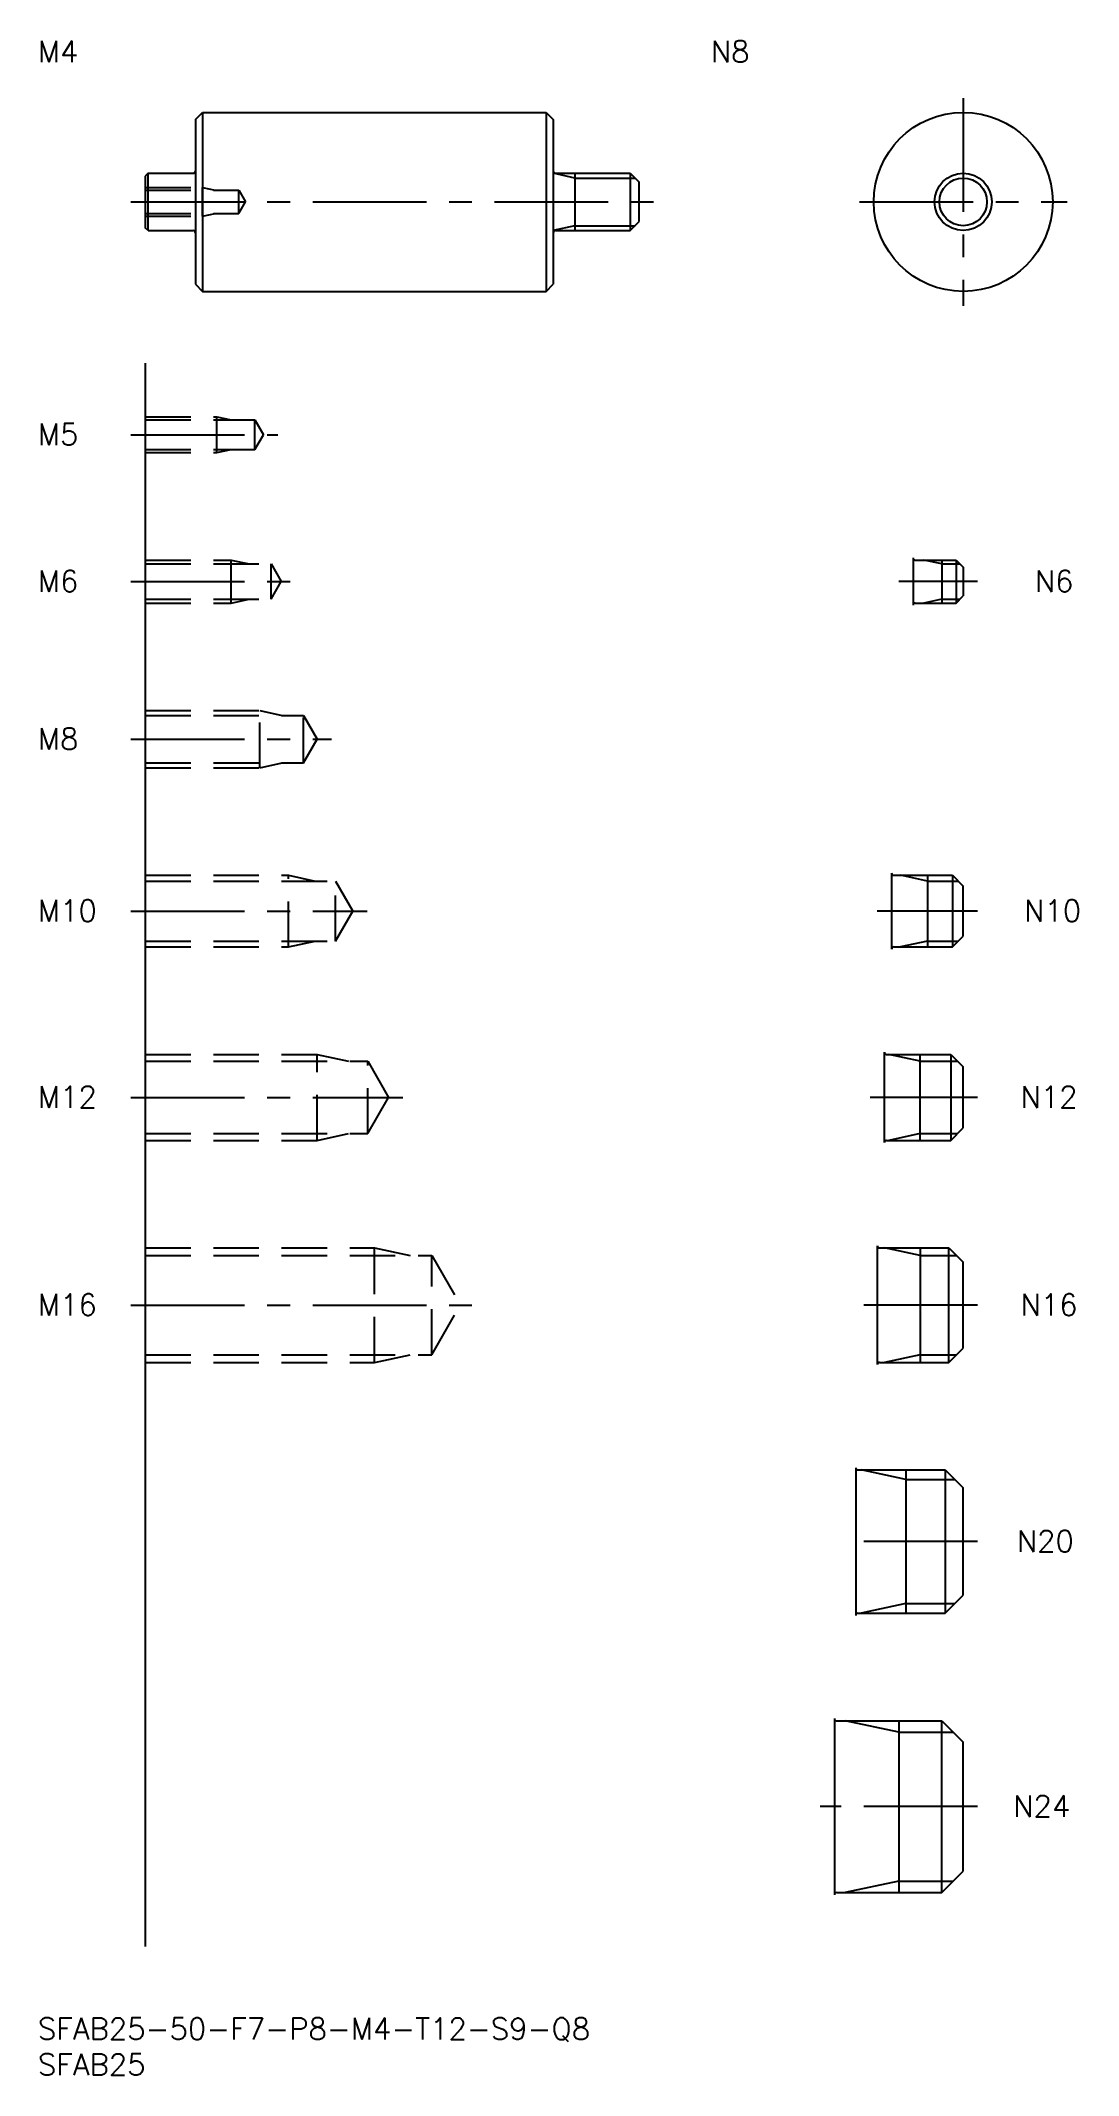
# Model space of a CAD drawing. Extents: x 0 to 145, y -8 to 276.
import ezdxf

# ---------------------------------------------------------------- set-up
doc = ezdxf.new("R2010")
doc.units = 0
doc.header["$LTSCALE"] = 0.5
doc.linetypes.add('CENTER', pattern=[50.8, 31.75, -6.35, 6.35, -6.35])
doc.linetypes.add('DASHED', pattern=[19.05, 12.7, -6.35])
for name, color, linetype in [('MSM_CENTER', 1, 'CENTER'), ('MSM_CONTINUOUS', 7, 'CONTINUOUS'), ('MSM_DASHED', 4, 'DASHED'), ('MSM_NARROW', 5, 'CONTINUOUS'), ('MSM_PART_NUMBER', 7, 'CONTINUOUS')]:
    doc.layers.add(name, color=color, linetype=linetype)
doc.styles.get("Standard").update_dxf_attribs({"font": 'txt.shx', "height": 1, "bigfont": 'bigfont.shx'})

# ---------------------------------------------------------------- blocks, each defined once
blk = doc.blocks.new('*U18')
at = {"layer": 'MSM_PART_NUMBER'}
blk.add_text('SFAB25-50-F7-P8-M4-T12-S9-Q8', height=3, dxfattribs=at).set_placement((0, -3))
blk = doc.blocks.new('*U19')
at = {"layer": 'MSM_PART_NUMBER'}
blk.add_text('SFAB25', height=3, dxfattribs=at).set_placement((0, -8))
blk = doc.blocks.new('*U20')
at = {"layer": 'MSM_PART_NUMBER'}
blk.add_text('M16', height=3, dxfattribs=at).set_placement((0, 98.06))
blk = doc.blocks.new('*U21')
at = {"layer": 'MSM_PART_NUMBER'}
blk.add_text('M12', height=3, dxfattribs=at).set_placement((0, 127.06))
blk = doc.blocks.new('*U22')
at = {"layer": 'MSM_PART_NUMBER'}
blk.add_text('M10', height=3, dxfattribs=at).set_placement((0, 153.06))
blk = doc.blocks.new('*U23')
at = {"layer": 'MSM_PART_NUMBER'}
blk.add_text('M8', height=3, dxfattribs=at).set_placement((0, 177.06))
blk = doc.blocks.new('*U24')
at = {"layer": 'MSM_PART_NUMBER'}
blk.add_text('M6', height=3, dxfattribs=at).set_placement((0, 199.06))
blk = doc.blocks.new('*U25')
at = {"layer": 'MSM_PART_NUMBER'}
blk.add_text('M5', height=3, dxfattribs=at).set_placement((0, 219.56))
blk = doc.blocks.new('*U26')
at = {"layer": 'MSM_PART_NUMBER'}
blk.add_text('M4', height=3, dxfattribs=at).set_placement((0, 273))
blk = doc.blocks.new('*U27')
at = {"layer": 'MSM_PART_NUMBER'}
blk.add_text('N20', height=3, dxfattribs=at).set_placement((136.76, 65.06))
blk = doc.blocks.new('*U28')
at = {"layer": 'MSM_PART_NUMBER'}
blk.add_text('N16', height=3, dxfattribs=at).set_placement((137.26, 98.06))
blk = doc.blocks.new('*U29')
at = {"layer": 'MSM_PART_NUMBER'}
blk.add_text('N12', height=3, dxfattribs=at).set_placement((137.26, 127.06))
blk = doc.blocks.new('*U30')
at = {"layer": 'MSM_PART_NUMBER'}
blk.add_text('N10', height=3, dxfattribs=at).set_placement((137.76, 153.06))
blk = doc.blocks.new('*U31')
at = {"layer": 'MSM_PART_NUMBER'}
blk.add_text('N8', height=3, rotation=360, dxfattribs=at).set_placement((94, 273))
blk = doc.blocks.new('*U32')
at = {"layer": 'MSM_PART_NUMBER'}
blk.add_text('N24', height=3, dxfattribs=at).set_placement((136.26, 28.06))
blk = doc.blocks.new('*U33')
at = {"layer": 'MSM_PART_NUMBER'}
blk.add_text('N6', height=3, dxfattribs=at).set_placement((139.26, 199.06))

msp = doc.modelspace()

# ---------------------------------------------------------------- linework, layer by layer
at = {"layer": 'MSM_CENTER'}
for p, q in [((129.26, 268), (129.26, 239)), ((13, 253.5), (86, 253.5)), ((114.76, 253.5), (143.76, 253.5)), ((13, 221), (33.5, 221)), ((13, 200.5), (36, 200.5)), ((131.26, 200.5), (120.26, 200.5)), ((13, 178.5), (41, 178.5)), ((13, 154.5), (46, 154.5)), ((131.26, 154.5), (117.26, 154.5)), ((13, 128.5), (51, 128.5)), ((131.26, 128.5), (116.26, 128.5)), ((13, 99.5), (61, 99.5)), ((131.26, 99.5), (115.26, 99.5)), ((131.26, 66.5), (112.26, 66.5)), ((131.26, 29.5), (109.26, 29.5))]:
    msp.add_line(p, q, dxfattribs=at)
at = {"layer": 'MSM_CONTINUOUS'}
for p, q in [((22, 265), (23, 266)), ((22, 265), (22, 242)), ((23, 266), (71, 266)), ((23, 266), (23, 241)), ((71, 266), (71, 241)), ((71, 266), (72, 265)), ((72, 265), (72, 242)), ((15.4, 257.5), (15, 257.1)), ((15, 257.1), (15, 249.9)), ((15.4, 257.5), (21.7, 257.5)), ((15.4, 249.5), (15.4, 257.5)), ((72.3, 257.5), (82.75, 257.5)), ((75, 257.5), (75, 249.5)), ((82.75, 257.5), (84, 256.25)), ((82.75, 257.5), (82.75, 249.5)), ((84, 250.75), (84, 256.25)), ((82.75, 249.5), (84, 250.75)), ((15.4, 249.5), (15, 249.9)), ((15.4, 249.5), (21.7, 249.5)), ((72.3, 249.5), (82.75, 249.5)), ((22, 242), (23, 241)), ((71, 241), (72, 242)), ((23, 241), (71, 241)), ((15, 231), (15, 10)), ((122.26, 203.8), (122.26, 197.2)), ((122.56, 203.5), (128.26, 203.5)), ((126.26, 203.5), (126.26, 197.5)), ((128.26, 203.5), (129.26, 202.5)), ((128.26, 203.5), (128.26, 197.5)), ((129.26, 202.5), (129.26, 198.5)), ((122.56, 197.5), (128.26, 197.5)), ((128.26, 197.5), (129.26, 198.5)), ((119.26, 159.8), (119.26, 149.2)), ((119.56, 159.5), (127.76, 159.5)), ((124.26, 159.5), (124.26, 149.5)), ((127.76, 159.5), (129.26, 158)), ((127.76, 159.5), (127.76, 149.5)), ((129.26, 151), (129.26, 158)), ((127.76, 149.5), (129.26, 151)), ((119.56, 149.5), (127.76, 149.5)), ((118.26, 122.2), (118.26, 134.8)), ((118.56, 134.5), (127.51, 134.5)), ((123.26, 122.5), (123.26, 134.5)), ((127.51, 134.5), (129.26, 132.75)), ((127.51, 134.5), (127.51, 122.5)), ((129.26, 124.25), (129.26, 132.75)), ((118.56, 122.5), (127.51, 122.5)), ((127.51, 122.5), (129.26, 124.25)), ((117.26, 107.8), (117.26, 91.2)), ((117.56, 107.5), (127.26, 107.5)), ((123.26, 107.5), (123.26, 91.5)), ((127.26, 107.5), (129.26, 105.5)), ((127.26, 91.5), (127.26, 107.5)), ((129.26, 93.5), (129.26, 105.5)), ((117.56, 91.5), (127.26, 91.5)), ((127.26, 91.5), (129.26, 93.5)), ((114.26, 76.8), (114.26, 56.2)), ((114.56, 76.5), (126.76, 76.5)), ((121.26, 76.5), (121.26, 56.5)), ((126.76, 76.5), (129.26, 74)), ((126.76, 76.5), (126.76, 56.5)), ((129.26, 59), (129.26, 74)), ((126.76, 56.5), (129.26, 59)), ((114.56, 56.5), (126.76, 56.5)), ((111.26, 41.8), (111.26, 17.2)), ((111.56, 41.5), (126.26, 41.5)), ((120.26, 41.5), (120.26, 17.5)), ((126.26, 41.5), (129.26, 38.5)), ((126.26, 17.5), (126.26, 41.5)), ((129.26, 20.5), (129.26, 38.5)), ((126.26, 17.5), (129.26, 20.5)), ((111.56, 17.5), (126.26, 17.5))]:
    msp.add_line(p, q, dxfattribs=at)
for radius in [12.5, 4]:
    msp.add_circle((129.26, 253.5), radius, dxfattribs=at)
for centre, start, end in [((21.7, 257.8), 270, 0), ((72.3, 257.8), 180, 270), ((21.7, 249.2), 0, 90), ((72.3, 249.2), 90, 180), ((122.56, 203.8), 180, 270), ((122.56, 197.2), 90, 180), ((119.56, 159.8), 180, 270), ((119.56, 149.2), 90, 180), ((118.56, 134.8), 180, 270), ((118.56, 122.2), 90, 180), ((117.56, 107.8), 180, 270), ((117.56, 91.2), 90, 180), ((114.56, 76.8), 180, 270), ((114.56, 56.2), 90, 180), ((111.56, 41.8), 180, 270), ((111.56, 17.2), 90, 180)]:
    msp.add_arc(centre, 0.3, start, end, dxfattribs=at)
at = {"layer": 'MSM_DASHED'}
for p, q in [((15, 255.5), (23, 255.5)), ((15, 255.12), (28.06, 255.12)), ((23, 251.5), (23, 255.5)), ((23, 255.5), (24.75, 255.12)), ((28.06, 251.88), (28.06, 255.12)), ((28.06, 255.12), (29, 253.5)), ((28.06, 251.88), (29, 253.5)), ((15, 251.88), (28.06, 251.88)), ((15, 251.5), (23, 251.5)), ((23, 251.5), (24.75, 251.88)), ((15, 223.5), (25, 223.5)), ((15, 223.07), (30.31, 223.07)), ((25, 218.5), (25, 223.5)), ((25, 223.5), (27, 223.07)), ((30.31, 218.93), (30.31, 223.07)), ((30.31, 223.07), (31.5, 221)), ((15, 218.93), (30.31, 218.93)), ((25, 218.5), (27, 218.93)), ((30.31, 218.93), (31.5, 221)), ((15, 218.5), (25, 218.5)), ((15, 203.5), (27, 203.5)), ((15, 202.96), (32.58, 202.96)), ((27, 197.5), (27, 203.5)), ((27, 203.5), (29.5, 202.96)), ((32.58, 198.04), (32.58, 202.96)), ((32.58, 202.96), (34, 200.5)), ((32.58, 198.04), (34, 200.5)), ((15, 198.04), (32.58, 198.04)), ((15, 197.5), (27, 197.5)), ((27, 197.5), (29.5, 198.04)), ((15, 182.5), (31, 182.5)), ((15, 181.82), (37.08, 181.82)), ((31, 174.5), (31, 182.5)), ((31, 182.5), (34.12, 181.82)), ((37.08, 175.18), (37.08, 181.82)), ((37.08, 181.82), (39, 178.5)), ((37.08, 175.18), (39, 178.5)), ((15, 175.18), (37.08, 175.18)), ((15, 174.5), (31, 174.5)), ((31, 174.5), (34.12, 175.18)), ((15, 159.5), (35, 159.5)), ((35, 149.5), (35, 159.5)), ((35, 159.5), (38.75, 158.69)), ((15, 158.69), (41.58, 158.69)), ((41.58, 150.31), (41.58, 158.69)), ((41.58, 158.69), (44, 154.5)), ((41.58, 150.31), (44, 154.5)), ((15, 150.31), (41.58, 150.31)), ((15, 149.5), (35, 149.5)), ((35, 149.5), (38.75, 150.31)), ((15, 134.5), (39, 134.5)), ((15, 133.55), (46.08, 133.55)), ((39, 122.5), (39, 134.5)), ((39, 134.5), (43.38, 133.55)), ((46.08, 123.45), (46.08, 133.55)), ((46.08, 133.55), (49, 128.5)), ((46.08, 123.45), (49, 128.5)), ((15, 123.45), (46.08, 123.45)), ((15, 122.5), (39, 122.5)), ((39, 122.5), (43.38, 123.45)), ((15, 107.5), (47, 107.5)), ((15, 106.42), (55.01, 106.42)), ((47, 91.5), (47, 107.5)), ((47, 107.5), (52, 106.42)), ((55.01, 92.58), (55.01, 106.42)), ((55.01, 106.42), (59, 99.5)), ((55.01, 92.58), (59, 99.5)), ((15, 92.58), (55.01, 92.58)), ((15, 91.5), (47, 91.5)), ((47, 91.5), (52, 92.58))]:
    msp.add_line(p, q, dxfattribs=at)
at = {"layer": 'MSM_NARROW'}
for p, q in [((75, 256.82), (72, 257.5)), ((75, 256.82), (83.43, 256.82)), ((75, 250.18), (72, 249.5)), ((75, 250.18), (83.43, 250.18)), ((126.26, 202.96), (123.76, 203.5)), ((126.26, 202.96), (128.8, 202.96)), ((126.26, 198.04), (123.76, 197.5)), ((126.26, 198.04), (128.8, 198.04)), ((124.26, 158.69), (120.51, 159.5)), ((124.26, 158.69), (128.57, 158.69)), ((124.26, 150.31), (120.51, 149.5)), ((124.26, 150.31), (128.57, 150.31)), ((123.26, 133.55), (118.88, 134.5)), ((123.26, 133.55), (128.45, 133.55)), ((123.26, 123.45), (118.88, 122.5)), ((123.26, 123.45), (128.45, 123.45)), ((123.26, 106.42), (118.26, 107.5)), ((123.26, 106.42), (128.34, 106.42)), ((123.26, 92.58), (118.26, 91.5)), ((123.26, 92.58), (128.34, 92.58)), ((121.26, 75.15), (115.01, 76.5)), ((121.26, 75.15), (128.11, 75.15)), ((121.26, 57.85), (115.01, 56.5)), ((121.26, 57.85), (128.11, 57.85)), ((120.26, 39.88), (112.76, 41.5)), ((120.26, 39.88), (127.88, 39.88)), ((120.26, 19.12), (112.76, 17.5)), ((120.26, 19.12), (127.88, 19.12))]:
    msp.add_line(p, q, dxfattribs=at)
msp.add_circle((129.26, 253.5), 3.32, dxfattribs=at)

# ---------------------------------------------------------------- block references
at = {"layer": 'MSM_CONTINUOUS'}
for name in ['*U26', '*U31', '*U25', '*U24', '*U33', '*U23', '*U22', '*U30', '*U21', '*U29', '*U20', '*U28', '*U27', '*U32', '*U18', '*U19']:
    msp.add_blockref(name, (0, 0), dxfattribs=at)

doc.saveas('drawing.dxf')
